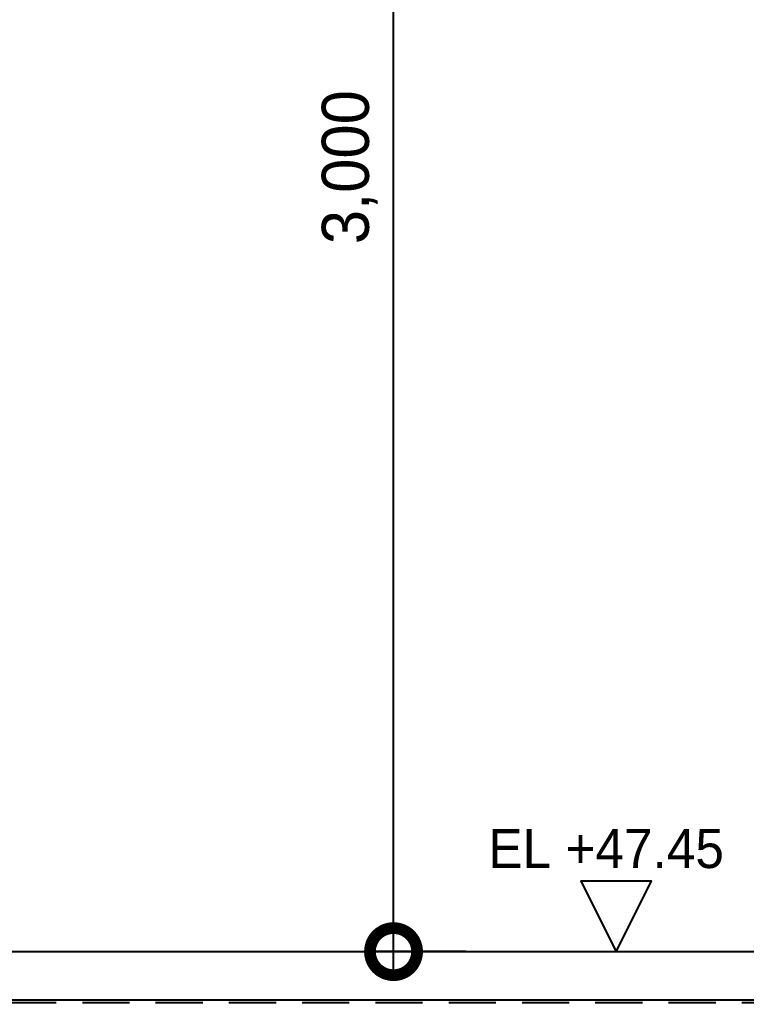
# Model space of a CAD drawing. Header units: millimetres. Extents: x 19868 to 801382, y -4805 to 85279.
# Drawn here: x 745224 to 746612, y 42182 to 44061 of the extents above; entities that cross this region are included whole.
import ezdxf

# ---------------------------------------------------------------- set-up
doc = ezdxf.new("R2010")
doc.units = ezdxf.units.MM
doc.header["$LTSCALE"] = 250
doc.linetypes.add('HID', pattern=[2.8, 1.8, -1])
doc.layers.get('Defpoints').update_dxf_attribs({"color": 151})
for name, color, linetype in [('A-FIN', 6, 'Continuous'), ('A-FIN-8', 8, 'Continuous'), ('A-WP', 1, 'HID')]:
    doc.layers.add(name, color=color, linetype=linetype)
doc.layers.add('CK', color=221, linetype='Continuous', plot=False)
doc.layers.add('NOPLOT', color=191, linetype='Continuous', plot=False)
doc.styles.add('Gdim', font='')
doc.styles.get('Gdim').set_extended_font_data('Dotum')
doc.dimstyles.new('Gdim50', dxfattribs={"dimscale": 30, "dimtxt": 3, "dimasz": 6, "dimexe": 1.5, "dimexo": 2, "dimgap": 1, "dimtad": 1, "dimdec": 0, "dimzin": 0, "dimdsep": 46, "dimlunit": 6, "dimtxsty": 'Gdim', "dimblk": 'DOTSMALL', "dimcen": 1.5, "dimdle": 1.5, "dimclrd": 256, "dimclre": 256, "dimclrt": 256, "dimazin": 0, "dimtfac": 1, "dimtdec": 0, "dimtix": 1, "dimtmove": 2, "dimatfit": 3, "dimldrblk": 'DOTSMALL', "dimfxl": 1.5, "dimtolj": 1, "dimtzin": 0, "dimlwd": -1, "dimlwe": -1, "dimarcsym": 1})

# ---------------------------------------------------------------- blocks, each defined once
blk = doc.blocks.new('_DotSmall')
at = {"color": 0, "linetype": 'ByBlock', "const_width": 0.5}
blk.add_lwpolyline([(-0.0625, 0, 1), (0.0625, 0, 1)], format="xyb", close=True, dxfattribs=at)
blk = doc.blocks.new('*D162')
at = {"layer": 'CK', "transparency": 16777216}
for p, q in [((745937.9, 42233.9), (745937.9, 45323.9)), ((746076.2, 45278.9), (745892.9, 45278.9)), ((746076.2, 42278.9), (745892.9, 42278.9))]:
    blk.add_line(p, q, dxfattribs=at)
at = {"layer": 'Defpoints', "color": 0, "transparency": 16777216}
for p in [(745937.9, 45278.9), (746136.2, 45278.9), (746136.2, 42278.9)]:
    blk.add_point(p, dxfattribs=at)
at = {"layer": 'CK', "transparency": 16777216, "xscale": 180, "yscale": 180, "zscale": 180}
for p, rotation in [((745937.9, 45278.9), 90), ((745937.9, 42278.9), 270)]:
    blk.add_blockref('_DotSmall', p, dxfattribs=dict(at, rotation=rotation))
at = {"layer": 'CK', "transparency": 16777216, "insert": (745854.2, 43778.9), "char_height": 90, "attachment_point": 5, "rotation": 90, "style": 'Gdim'}
blk.add_mtext('\\A1;3,000', dxfattribs=at)

msp = doc.modelspace()

# ---------------------------------------------------------------- linework, layer by layer
at = {"layer": 'A-FIN'}
msp.add_line((744438.2, 42278.9), (748288.2, 42278.9), dxfattribs=at)
at = {"layer": 'A-FIN-8'}
msp.add_line((744506.4, 42186.9), (748270, 42186.9), dxfattribs=at)
at = {"layer": 'A-WP', "ltscale": 0.2}
msp.add_line((744503.4, 42181.9), (748273.1, 42181.9), dxfattribs=at)
at = {"layer": 'NOPLOT'}
msp.add_lwpolyline([(746363.2, 42278.9), (746430.7, 42413.9), (746295.7, 42413.9), (746363.2, 42278.9)], dxfattribs=at)

# ---------------------------------------------------------------- texts
at = {"layer": 'NOPLOT', "linetype": 'Continuous', "style": 'Gdim'}
msp.add_text('EL +47.45', height=75, rotation=360, dxfattribs=at).set_placement((746119.1, 42438.7))

# ---------------------------------------------------------------- dimensions: what is measured, and where the dimension line sits
at = {"layer": 'CK'}
dim = msp.add_linear_dim(base=(745937.9, 45278.9), p1=(746136.2, 42278.9), p2=(746136.2, 45278.9), angle=90, dimstyle='Gdim50', dxfattribs=at)
dim.commit()
dim.dimension.update_dxf_attribs({"geometry": '*D162', "text_midpoint": (745854.2, 43778.9)})

doc.saveas('drawing.dxf')
